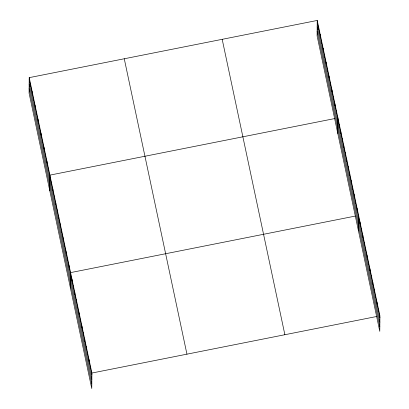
<?xml version="1.0" encoding="UTF-8"?>
<svg xmlns="http://www.w3.org/2000/svg" width="409" height="409" viewBox="0 0 409 409"><rect width="100%" height="100%" fill="white"/><g stroke="black" fill="none" stroke-linecap="round" stroke-linejoin="round"><path stroke-width="0.61" d="M29.218 77.638L29.08 93.15L91.764 388.55L91.897 373.039L29.218 77.638L317.236 20.45L379.92 315.85L379.782 331.362L317.103 35.961L317.236 20.45M30.675 86.452L30.695 84.602M32.153 93.416L32.173 91.565M33.63 100.379L33.65 98.528M35.108 107.342L35.128 105.491M36.585 114.305L36.605 112.455M38.063 121.268L38.083 119.418M39.54 128.227L39.561 126.381M41.018 135.19L41.038 133.344M42.495 142.153L42.516 140.307M43.973 149.116L43.993 147.271M45.45 156.08L45.471 154.234M46.928 163.043L46.948 161.197M48.405 170.006L48.426 168.16M49.765 190.63L49.903 175.124L334.838 118.544M51.36 183.932L51.381 182.087M52.838 190.896L52.858 189.05M54.315 197.859L54.336 196.013M55.793 204.822L55.813 202.976M57.27 211.785L57.291 209.935M58.753 218.749L58.768 216.898M60.23 225.712L60.246 223.861M61.708 232.675L61.723 230.824M63.185 239.638L63.201 237.787M64.663 246.601L64.678 244.751M66.14 253.565L66.156 251.714M67.618 260.528L67.633 258.677M69.095 267.491L69.111 265.64M70.45 288.115L70.588 272.604L355.523 216.029M71.989 281.147L72.01 279.301M73.41 287.844L73.431 285.998M74.832 294.541L74.847 292.691M76.253 301.234L76.268 299.388M77.674 307.931L77.69 306.085M79.095 314.628L79.111 312.778M80.517 321.326L80.532 319.475M81.938 328.018L81.953 326.172M83.359 334.715L83.375 332.865M84.781 341.413L84.796 339.562M86.202 348.105L86.217 346.259M87.623 354.802L87.638 352.952M89.039 361.5L89.06 359.649M90.461 368.192L90.476 366.346M318.698 29.264L318.713 27.413M320.175 36.227L320.191 34.376M321.653 43.185L321.668 41.34M323.13 50.149L323.146 48.303M324.608 57.112L324.623 55.266M326.085 64.075L326.101 62.229M327.563 71.038L327.578 69.193M329.041 78.001L329.056 76.156M330.518 84.965L330.533 83.119M331.996 91.928L332.011 90.082M333.473 98.891L333.488 97.045M334.951 105.854L334.966 104.009M336.428 112.818L336.443 110.972M337.788 133.441L337.921 117.93M339.383 126.744L339.398 124.893M340.861 133.707L340.876 131.856M342.338 140.67L342.353 138.82M343.816 147.634L343.831 145.783M345.293 154.597L345.308 152.746M346.771 161.56L346.786 159.709M348.248 168.523L348.264 166.673M349.726 175.487L349.741 173.636M351.203 182.45L351.219 180.599M352.681 189.413L352.696 187.562M354.158 196.376L354.174 194.526M355.636 203.339L355.651 201.489M357.113 210.303L357.129 208.452M358.473 230.927L358.606 215.415M360.012 223.958L360.027 222.113M361.433 230.656L361.449 228.805M362.855 237.353L362.87 235.502M364.276 244.045L364.291 242.2M365.697 250.743L365.712 248.892M367.118 257.44L367.134 255.589M368.535 264.132L368.555 262.287M369.956 270.83L369.976 268.979M371.377 277.527L371.392 275.676M372.798 284.219L372.814 282.374M374.22 290.917L374.235 289.071M375.641 297.614L375.656 295.763M377.062 304.311L377.078 302.461M378.483 311.004L378.499 309.158M91.897 373.039L376.832 316.464M317.22 22.301L379.905 317.701M317.179 26.805L379.864 322.21M317.139 31.452L379.823 326.852M222.189 39.32L284.874 334.726M124.264 58.768L186.944 354.168M29.197 79.489L91.882 374.889M29.162 83.993L91.846 379.399M29.121 88.641L91.805 384.041"/></g></svg>
